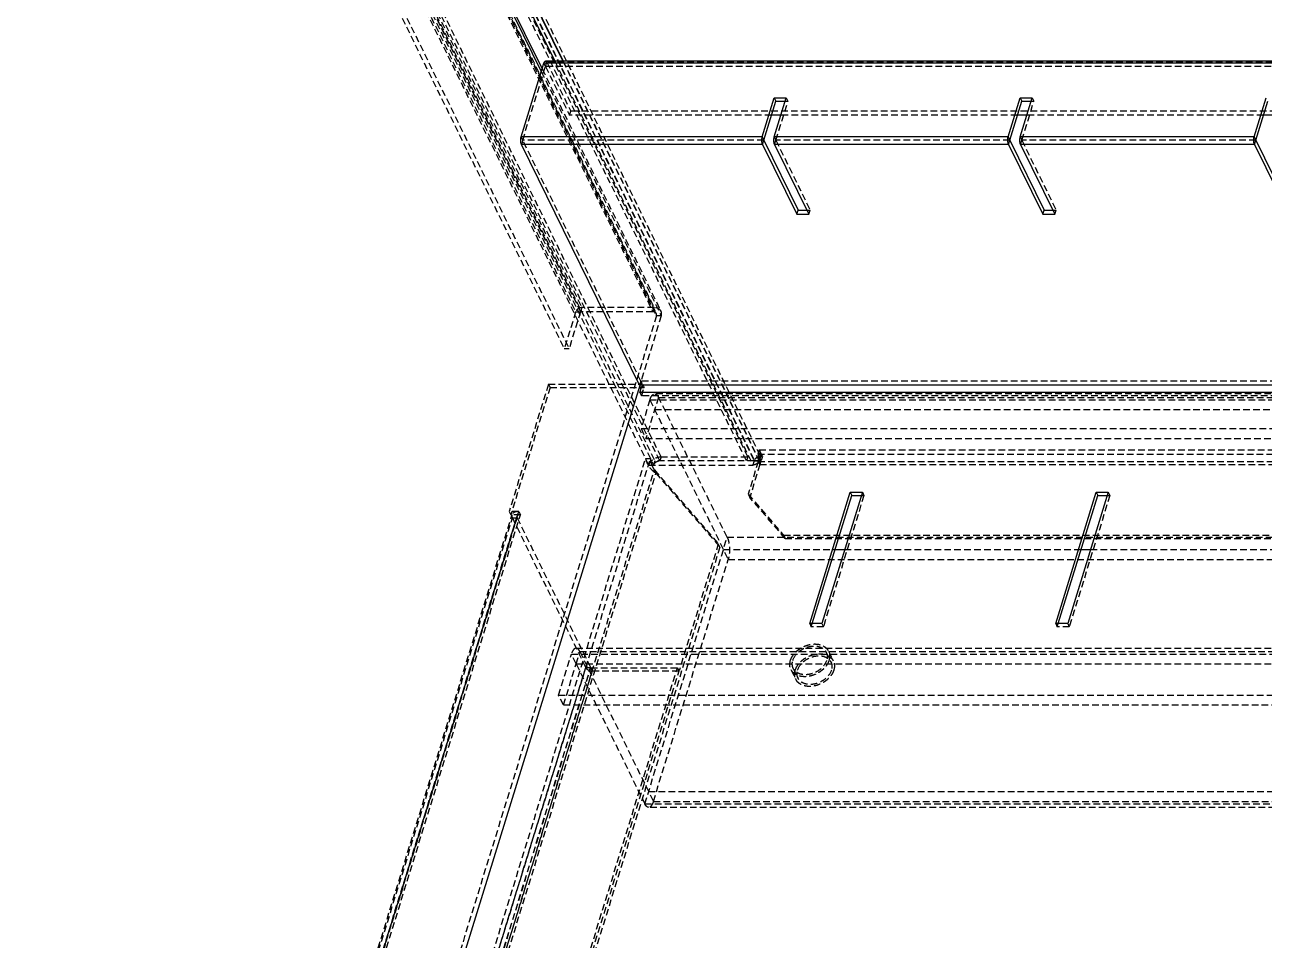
# Model space of a CAD drawing. Header units: millimetres. Extents: x 13106 to 40242, y 18888 to 28426.
# Drawn here: x 22579.2 to 22815.9, y 27021.9 to 27196.7 of the extents above; entities that cross this region are included whole.
import ezdxf

# ---------------------------------------------------------------- set-up
doc = ezdxf.new("R2010")
doc.units = ezdxf.units.MM
doc.linetypes.add('HIDDEN', pattern=[1.905, 1.27, -0.635])
doc.layers.add('02___PRT_ALL_AXES', color=7, linetype='Continuous')
doc.layers.add('DEFAULT_2', color=8, linetype='HIDDEN')

msp = doc.modelspace()

# ---------------------------------------------------------------- linework, layer by layer
at = {"color": 3, "linetype": 'Continuous'}
for p, q in [((22542.471, 27463.604), (22677.813, 27187.806)), ((22543.36, 27462.578), (22677.962, 27188.289)), ((22673.952, 27175.313), (22678.301, 27189.388)), ((22829.777, 27189.388), (22678.301, 27189.388)), ((22829.896, 27189.773), (22678.611, 27189.773)), ((22720.005, 27175.313), (22722.301, 27182.742)), ((22722.301, 27182.742), (22724.603, 27182.742)), ((22722.308, 27175.313), (22724.603, 27182.742)), ((22766.979, 27175.313), (22769.275, 27182.742)), ((22769.275, 27182.742), (22771.577, 27182.742)), ((22769.282, 27175.313), (22771.577, 27182.742)), ((22813.953, 27175.313), (22816.249, 27182.742)), ((22720.005, 27175.313), (22673.952, 27175.313)), ((22766.979, 27175.313), (22722.308, 27175.313)), ((22813.953, 27175.313), (22769.282, 27175.313)), ((22696.584, 27127.897), (22674.016, 27173.886)), ((22720.069, 27173.886), (22674.016, 27173.886)), ((22720.069, 27173.886), (22726.622, 27160.531)), ((22722.372, 27173.886), (22728.925, 27160.531)), ((22767.043, 27173.886), (22722.372, 27173.886)), ((22767.043, 27173.886), (22773.597, 27160.531)), ((22814.017, 27173.886), (22769.346, 27173.886)), ((22769.346, 27173.886), (22775.899, 27160.531)), ((22814.017, 27173.886), (22820.571, 27160.531)), ((22726.622, 27160.531), (22728.925, 27160.531)), ((22773.597, 27160.531), (22775.899, 27160.531)), ((22696.605, 27127.847), (22603.402, 26826.242)), ((22824.243, 27127.897), (22696.584, 27127.897)), ((22824.932, 27126.492), (22696.647, 27126.492)), ((22729.072, 27082.39), (22736.818, 27107.457)), ((22739.121, 27107.457), (22731.374, 27082.39)), ((22736.818, 27107.457), (22739.121, 27107.457)), ((22776.046, 27082.39), (22783.792, 27107.457)), ((22786.095, 27107.457), (22778.349, 27082.39)), ((22783.792, 27107.457), (22786.095, 27107.457)), ((22731.374, 27082.39), (22729.072, 27082.39)), ((22778.349, 27082.39), (22776.046, 27082.39))]:
    msp.add_line(p, q, dxfattribs=at)
at = {"color": 7, "linetype": 'Continuous'}
for p, q in [((22548.869, 27457.752), (22680.374, 27189.773)), ((22550.441, 27457.752), (22681.946, 27189.773)), ((22550.494, 27457.752), (22681.999, 27189.773)), ((22720.31, 27174.692), (22722.606, 27182.121)), ((22722.301, 27182.742), (22722.606, 27182.121)), ((22722.606, 27182.121), (22724.411, 27182.121)), ((22767.284, 27174.692), (22769.58, 27182.121)), ((22769.275, 27182.742), (22769.58, 27182.121)), ((22769.58, 27182.121), (22771.385, 27182.121)), ((22814.258, 27174.692), (22816.554, 27182.121)), ((22723.587, 27179.455), (22721.782, 27179.455)), ((22770.562, 27179.455), (22768.756, 27179.455)), ((22817.536, 27179.455), (22815.73, 27179.455)), ((22720.005, 27175.313), (22720.31, 27174.692)), ((22766.979, 27175.313), (22767.284, 27174.692)), ((22813.953, 27175.313), (22814.258, 27174.692)), ((22720.069, 27173.886), (22720.311, 27174.669)), ((22720.311, 27174.669), (22726.864, 27161.314)), ((22767.043, 27173.886), (22767.285, 27174.669)), ((22767.285, 27174.669), (22773.839, 27161.314)), ((22814.017, 27173.886), (22814.259, 27174.669)), ((22814.259, 27174.669), (22820.813, 27161.314)), ((22726.622, 27160.531), (22726.864, 27161.314)), ((22726.864, 27161.314), (22728.541, 27161.314)), ((22773.597, 27160.531), (22773.839, 27161.314)), ((22773.839, 27161.314), (22775.515, 27161.314)), ((22729.569, 27082.39), (22737.123, 27106.835)), ((22736.818, 27107.457), (22737.123, 27106.835)), ((22737.123, 27106.835), (22738.928, 27106.835)), ((22776.543, 27082.39), (22784.097, 27106.835)), ((22783.792, 27107.457), (22784.097, 27106.835)), ((22784.097, 27106.835), (22785.903, 27106.835)), ((22733.927, 27096.493), (22735.732, 27096.493)), ((22780.901, 27096.493), (22782.706, 27096.493))]:
    msp.add_line(p, q, dxfattribs=at)
at = {"color": 3, "linetype": 'Continuous'}
msp.add_arc((22695.764, 27127.495), 0.913, 23.69656, 26.1111, dxfattribs=at)
for points, knots in [([(22678.301, 27189.388), (22678.318, 27189.443), (22678.357, 27189.543), (22678.44, 27189.69), (22678.545, 27189.773), (22678.611, 27189.773)], [0, 0, 0, 0, 0.3360239, 0.6131333, 1, 1, 1, 1]), ([(22674.016, 27173.886), (22673.969, 27173.981), (22673.902, 27174.207), (22673.859, 27174.57), (22673.87, 27174.95), (22673.916, 27175.199), (22673.952, 27175.313)], [0, 0, 0, 0, 0.2189997, 0.4806613, 0.7526037, 1, 1, 1, 1]), ([(22720.069, 27173.886), (22720.022, 27173.981), (22719.955, 27174.207), (22719.912, 27174.57), (22719.923, 27174.95), (22719.97, 27175.199), (22720.005, 27175.313)], [0, 0, 0, 0, 0.2190059, 0.4806616, 0.7525968, 1, 1, 1, 1]), ([(22722.372, 27173.886), (22722.325, 27173.981), (22722.257, 27174.207), (22722.215, 27174.57), (22722.226, 27174.95), (22722.272, 27175.199), (22722.308, 27175.313)], [0, 0, 0, 0, 0.2190059, 0.4806616, 0.7525968, 1, 1, 1, 1]), ([(22767.043, 27173.886), (22766.996, 27173.981), (22766.929, 27174.207), (22766.886, 27174.57), (22766.898, 27174.95), (22766.944, 27175.199), (22766.979, 27175.313)], [0, 0, 0, 0, 0.2190059, 0.4806616, 0.7525968, 1, 1, 1, 1]), ([(22769.346, 27173.886), (22769.299, 27173.981), (22769.231, 27174.207), (22769.189, 27174.57), (22769.2, 27174.95), (22769.246, 27175.199), (22769.282, 27175.313)], [0, 0, 0, 0, 0.2190059, 0.4806616, 0.7525968, 1, 1, 1, 1]), ([(22814.017, 27173.886), (22813.97, 27173.981), (22813.903, 27174.207), (22813.86, 27174.57), (22813.872, 27174.95), (22813.918, 27175.199), (22813.953, 27175.313)], [0, 0, 0, 0, 0.2190059, 0.4806616, 0.7525968, 1, 1, 1, 1]), ([(22696.6, 27127.862), (22696.642, 27127.767), (22696.702, 27127.547), (22696.75, 27127.086), (22696.717, 27126.719), (22696.647, 27126.492)], [0, 0, 0, 0, 0.2242399, 0.4865708, 1, 1, 1, 1])]:
    msp.add_open_spline(points, degree=3, knots=knots, dxfattribs=at)
at = {"color": 7, "linetype": 'Continuous'}
for points in [[(22720.311, 27174.669), (22720.308, 27174.675), (22720.305, 27174.684), (22720.31, 27174.688)], [(22767.285, 27174.669), (22767.282, 27174.675), (22767.279, 27174.684), (22767.284, 27174.688)], [(22814.259, 27174.669), (22814.256, 27174.675), (22814.254, 27174.684), (22814.259, 27174.688)]]:
    msp.add_open_spline(points, degree=3, dxfattribs=at)
at = {"layer": '02___PRT_ALL_AXES', "color": 8, "linetype": 'HIDDEN'}
for p, q in [((22732.217, 27076.885), (22733.132, 27075.02)), ((22725.933, 27073.801), (22726.848, 27071.936))]:
    msp.add_line(p, q, dxfattribs=at)
for points, knots in [([(22725.851, 27075.343), (22726.046, 27075.975), (22726.713, 27076.849), (22727.883, 27077.616), (22728.911, 27078.001), (22729.956, 27078.13), (22730.926, 27077.989), (22731.73, 27077.578), (22732.098, 27077.127), (22732.217, 27076.885)], [0, 0, 0, 0, 0.2513426, 0.390672, 0.5304119, 0.6640714, 0.7868566, 0.8975457, 1, 1, 1, 1]), ([(22726.766, 27073.478), (22726.962, 27074.11), (22727.628, 27074.984), (22728.798, 27075.751), (22729.826, 27076.136), (22730.871, 27076.265), (22731.841, 27076.124), (22732.645, 27075.713), (22733.013, 27075.262), (22733.132, 27075.02)], [0, 0, 0, 0, 0.2513426, 0.390672, 0.5304119, 0.6640714, 0.7868566, 0.8975457, 1, 1, 1, 1]), ([(22732.217, 27076.885), (22732.328, 27076.657), (22732.459, 27076.132), (22732.379, 27075.602), (22732.299, 27075.343)], [0, 0, 0, 0, 0.4825925, 1, 1, 1, 1]), ([(22725.933, 27073.801), (22725.821, 27074.028), (22725.691, 27074.553), (22725.771, 27075.084), (22725.851, 27075.343)], [0, 0, 0, 0, 0.4825925, 1, 1, 1, 1]), ([(22732.299, 27075.343), (22732.103, 27074.711), (22731.437, 27073.837), (22730.267, 27073.07), (22729.239, 27072.685), (22728.194, 27072.556), (22727.224, 27072.697), (22726.419, 27073.108), (22726.051, 27073.559), (22725.933, 27073.801)], [0, 0, 0, 0, 0.2513426, 0.390672, 0.5304119, 0.6640714, 0.7868566, 0.8975457, 1, 1, 1, 1]), ([(22726.848, 27071.936), (22726.736, 27072.163), (22726.606, 27072.689), (22726.686, 27073.219), (22726.766, 27073.478)], [0, 0, 0, 0, 0.4825925, 1, 1, 1, 1]), ([(22733.214, 27073.478), (22733.018, 27072.846), (22732.352, 27071.972), (22731.182, 27071.205), (22730.154, 27070.82), (22729.109, 27070.691), (22728.139, 27070.832), (22727.334, 27071.243), (22726.967, 27071.694), (22726.848, 27071.936)], [0, 0, 0, 0, 0.2513426, 0.390672, 0.5304119, 0.6640714, 0.7868566, 0.8975457, 1, 1, 1, 1]), ([(22733.132, 27075.02), (22733.244, 27074.793), (22733.374, 27074.268), (22733.294, 27073.737), (22733.214, 27073.478)], [0, 0, 0, 0, 0.4825925, 1, 1, 1, 1])]:
    msp.add_open_spline(points, degree=3, knots=knots, dxfattribs=at)
at = {"layer": 'DEFAULT_2', "color": 8, "linetype": 'HIDDEN'}
for p, q in [((22522.582, 27473.961), (22699.506, 27113.428)), ((22700.427, 27113.428), (22523.503, 27473.961)), ((22700.669, 27114.211), (22523.745, 27474.745)), ((22717.006, 27113.428), (22540.082, 27473.961)), ((22717.248, 27114.211), (22540.708, 27473.961)), ((22541.541, 27473.961), (22718.465, 27113.428)), ((22541.559, 27473.974), (22718.484, 27113.44)), ((22541.58, 27474.04), (22718.504, 27113.506)), ((22542.743, 27474.823), (22719.667, 27114.289)), ((22698.343, 27112.644), (22521.995, 27472.003)), ((22524.5, 27470.917), (22685.562, 27142.707)), ((22538.293, 27470.917), (22699.355, 27142.707)), ((22523.308, 27470.114), (22684.37, 27141.904)), ((22523.541, 27470.729), (22699.264, 27112.644)), ((22524.43, 27469.704), (22685.291, 27141.904)), ((22524.519, 27469.601), (22685.32, 27141.923)), ((22538.616, 27468.982), (22699.113, 27141.923)), ((22538.707, 27469.791), (22699.769, 27141.58)), ((22538.73, 27469.35), (22699.792, 27141.14)), ((22521.135, 27463.083), (22682.198, 27134.873)), ((22522.056, 27463.083), (22683.119, 27134.873)), ((22678.606, 27188.767), (22678.301, 27189.388)), ((22678.615, 27188.769), (22678.857, 27189.552)), ((22678.857, 27189.552), (22683.428, 27180.238)), ((23055.571, 27189.552), (22678.857, 27189.552)), ((22680.374, 27189.773), (22718.223, 27112.644)), ((22681.946, 27189.773), (22719.405, 27113.44)), ((22681.999, 27189.773), (22719.425, 27113.506)), ((22674.257, 27174.692), (22678.606, 27188.767)), ((22677.813, 27187.806), (22700.713, 27141.14)), ((22677.962, 27188.289), (22700.666, 27142.021)), ((23055.329, 27188.769), (22678.606, 27188.767)), ((22678.615, 27188.769), (22683.186, 27179.455)), ((22722.613, 27174.692), (22724.908, 27182.121)), ((22724.411, 27182.121), (22724.908, 27182.121)), ((22724.603, 27182.742), (22724.908, 27182.121)), ((22769.587, 27174.692), (22771.882, 27182.121)), ((22771.385, 27182.121), (22771.882, 27182.121)), ((22771.577, 27182.742), (22771.882, 27182.121)), ((22683.186, 27179.455), (22683.428, 27180.238)), ((23060.142, 27180.238), (22683.428, 27180.238)), ((22721.782, 27179.455), (22683.186, 27179.455)), ((22768.756, 27179.455), (22723.587, 27179.455)), ((22815.73, 27179.455), (22770.562, 27179.455)), ((22674.257, 27174.692), (22673.952, 27175.313)), ((22722.308, 27175.313), (22722.613, 27174.692)), ((22769.282, 27175.313), (22769.587, 27174.692)), ((22674.258, 27174.669), (22674.016, 27173.886)), ((22720.31, 27174.692), (22674.257, 27174.692)), ((22696.826, 27128.68), (22674.258, 27174.669)), ((22720.311, 27174.669), (22674.258, 27174.669)), ((22722.372, 27173.886), (22722.614, 27174.669)), ((22767.284, 27174.692), (22722.613, 27174.692)), ((22722.614, 27174.669), (22729.167, 27161.314)), ((22767.285, 27174.669), (22722.614, 27174.669)), ((22769.346, 27173.886), (22769.588, 27174.669)), ((22814.258, 27174.692), (22769.587, 27174.692)), ((22814.259, 27174.669), (22769.588, 27174.669)), ((22769.588, 27174.669), (22776.141, 27161.314)), ((22728.541, 27161.314), (22729.167, 27161.314)), ((22728.925, 27160.531), (22729.167, 27161.314)), ((22775.515, 27161.314), (22776.141, 27161.314)), ((22775.899, 27160.531), (22776.141, 27161.314)), ((22684.37, 27141.904), (22682.198, 27134.873)), ((22685.291, 27141.904), (22683.119, 27134.873)), ((22684.37, 27141.904), (22685.291, 27141.904)), ((22685.562, 27142.707), (22685.32, 27141.923)), ((22699.113, 27141.923), (22685.32, 27141.923)), ((22699.355, 27142.707), (22685.562, 27142.707)), ((22699.355, 27142.707), (22699.113, 27141.923)), ((22699.792, 27141.14), (22602.481, 26826.242)), ((22700.713, 27141.14), (22696.605, 27127.847)), ((22700.713, 27141.14), (22699.792, 27141.14)), ((22682.198, 27134.873), (22683.119, 27134.873)), ((22679.17, 27128.058), (22671.666, 27103.775)), ((22679.17, 27128.058), (22679.476, 27127.437)), ((22679.17, 27128.058), (22697.131, 27128.058)), ((22696.826, 27128.68), (22696.584, 27127.897)), ((22696.859, 27128.61), (22696.6, 27127.862)), ((22696.647, 27126.492), (22697.131, 27128.058)), ((23073.54, 27128.68), (22696.826, 27128.68)), ((22697.131, 27128.058), (22697.436, 27127.437)), ((22679.476, 27127.437), (22671.971, 27103.154)), ((22679.476, 27127.437), (22697.436, 27127.437)), ((22696.647, 27126.492), (22696.952, 27125.87)), ((22696.952, 27125.87), (22697.436, 27127.437)), ((23073.666, 27125.87), (22696.952, 27125.87)), ((22700.193, 27125.572), (22697.773, 27117.739)), ((23072.497, 27126.222), (22699.467, 27126.222)), ((22713.31, 27098.843), (22700.193, 27125.572)), ((22700.193, 27125.572), (23073.223, 27125.572)), ((22698.552, 27125.087), (22696.858, 27119.603)), ((22698.552, 27125.087), (22713.499, 27094.628)), ((22698.552, 27125.087), (23071.582, 27125.087)), ((22699.467, 27123.222), (23072.497, 27123.222)), ((22696.858, 27119.603), (22697.773, 27117.739)), ((22696.858, 27119.603), (23069.887, 27119.603)), ((22697.773, 27117.739), (23070.803, 27117.739)), ((22596.549, 26786.457), (22697.733, 27113.888)), ((22597.47, 26786.457), (22698.654, 27113.888)), ((22697.733, 27113.888), (22698.654, 27113.888)), ((22700.669, 27114.211), (22700.427, 27113.428)), ((22700.669, 27114.211), (22717.248, 27114.211)), ((22717.248, 27114.211), (22717.006, 27113.428)), ((22718.504, 27113.506), (22718.484, 27113.44)), ((22718.484, 27113.44), (22719.405, 27113.44)), ((22718.504, 27113.506), (22719.794, 27113.506)), ((22719.426, 27115.533), (22719.183, 27114.749)), ((22719.183, 27114.749), (22719.794, 27113.506)), ((22719.183, 27114.749), (23091.292, 27114.749)), ((22719.667, 27114.289), (22719.405, 27113.44)), ((22719.426, 27115.533), (22720.036, 27114.289)), ((22719.426, 27115.533), (23091.534, 27115.533)), ((22719.667, 27114.289), (22720.036, 27114.289)), ((22720.036, 27114.289), (22719.794, 27113.506)), ((22599.18, 26787.402), (22699.396, 27111.699)), ((22599.485, 26786.78), (22699.701, 27111.078)), ((22698.343, 27112.644), (22718.223, 27112.644)), ((22699.506, 27113.428), (22699.264, 27112.644)), ((22699.618, 27111.133), (22699.362, 27111.754)), ((22699.396, 27111.699), (22711.618, 27097.599)), ((22699.701, 27111.078), (22699.396, 27111.699)), ((22718.465, 27113.428), (22699.506, 27113.428)), ((22699.701, 27111.078), (22711.923, 27096.978)), ((22719.246, 27113.344), (22717.31, 27107.078)), ((22719.551, 27112.723), (22717.615, 27106.456)), ((22718.465, 27113.428), (22718.223, 27112.644)), ((22719.551, 27112.723), (22719.246, 27113.344)), ((22719.246, 27113.344), (23091.355, 27113.344)), ((22719.577, 27112.809), (22719.259, 27113.388)), ((22719.551, 27112.723), (23091.66, 27112.723)), ((22717.31, 27107.078), (22724.1, 27099.244)), ((22717.31, 27107.078), (22717.615, 27106.456)), ((22724.405, 27098.623), (22717.615, 27106.456)), ((22739.426, 27106.835), (22731.679, 27081.769)), ((22738.928, 27106.835), (22739.426, 27106.835)), ((22739.121, 27107.457), (22739.426, 27106.835)), ((22786.4, 27106.835), (22778.654, 27081.769)), ((22785.903, 27106.835), (22786.4, 27106.835)), ((22786.095, 27107.457), (22786.4, 27106.835)), ((22595.473, 26854.808), (22672.208, 27103.122)), ((22595.541, 26854.217), (22672.277, 27102.532)), ((22596.428, 26854.513), (22673.163, 27102.827)), ((22596.463, 26854.217), (22673.198, 27102.532)), ((22596.774, 26855.461), (22673.509, 27103.775)), ((22597.079, 26854.839), (22673.814, 27103.154)), ((22671.666, 27103.775), (22671.971, 27103.154)), ((22673.509, 27103.775), (22671.666, 27103.775)), ((22673.814, 27103.154), (22671.971, 27103.154)), ((22672.246, 27102.599), (22673.182, 27102.566)), ((22672.277, 27102.532), (22686.301, 27073.953)), ((22672.277, 27102.532), (22673.198, 27102.532)), ((22673.198, 27102.532), (22687.222, 27073.953)), ((22673.509, 27103.775), (22673.814, 27103.154)), ((22724.1, 27099.244), (23077.787, 27099.244)), ((22724.1, 27099.244), (22724.405, 27098.623)), ((22711.923, 27096.978), (22620.422, 26800.88)), ((22697.576, 27047.926), (22713.31, 27098.843)), ((22711.618, 27097.599), (22704.114, 27073.316)), ((22711.923, 27096.978), (22711.618, 27097.599)), ((22713.31, 27098.843), (23086.34, 27098.843)), ((22724.405, 27098.623), (23078.092, 27098.623)), ((22699.217, 27048.412), (22713.499, 27094.628)), ((22712.584, 27096.493), (22733.927, 27096.493)), ((22713.499, 27094.628), (23086.529, 27094.628)), ((22735.732, 27096.493), (22780.901, 27096.493)), ((22782.706, 27096.493), (22827.875, 27096.493)), ((22729.072, 27082.39), (22729.377, 27081.769)), ((22729.377, 27081.769), (22729.569, 27082.39)), ((22731.679, 27081.769), (22729.377, 27081.769)), ((22731.374, 27082.39), (22731.679, 27081.769)), ((22776.046, 27082.39), (22776.351, 27081.769)), ((22776.351, 27081.769), (22776.543, 27082.39)), ((22778.654, 27081.769), (22776.351, 27081.769)), ((22778.349, 27082.39), (22778.654, 27081.769)), ((22681.123, 27068.687), (22683.544, 27076.52)), ((22684.459, 27074.656), (22683.544, 27076.52)), ((22683.544, 27076.52), (23056.574, 27076.52)), ((22684.459, 27077.656), (23057.489, 27077.656)), ((22684.459, 27074.656), (22685.185, 27077.006)), ((22685.185, 27077.006), (22699.217, 27048.412)), ((22685.185, 27077.006), (23058.215, 27077.006)), ((22732.666, 27077.105), (22733.581, 27075.24)), ((22609.566, 26825.639), (22686.301, 27073.953)), ((22610.487, 26825.639), (22687.222, 27073.953)), ((22610.518, 26825.623), (22687.253, 27073.938)), ((22610.823, 26825.002), (22687.558, 27073.316)), ((22627.074, 26825.623), (22703.809, 27073.938)), ((22627.379, 26825.002), (22704.114, 27073.316)), ((22682.038, 27066.822), (22684.459, 27074.656)), ((22684.459, 27074.656), (22697.576, 27047.926)), ((22684.459, 27074.656), (23057.489, 27074.656)), ((22686.301, 27073.953), (22687.222, 27073.953)), ((22687.253, 27073.938), (22703.809, 27073.938)), ((22687.558, 27073.316), (22687.253, 27073.938)), ((22687.558, 27073.316), (22704.114, 27073.316)), ((22704.114, 27073.316), (22703.809, 27073.938)), ((22725.484, 27073.581), (22726.399, 27071.716)), ((22682.038, 27066.822), (22681.123, 27068.687)), ((22681.123, 27068.687), (23054.153, 27068.687)), ((22682.038, 27066.822), (23055.068, 27066.822)), ((22698.302, 27050.276), (23071.332, 27050.276)), ((22697.576, 27047.926), (23070.606, 27047.926)), ((23071.332, 27047.276), (22698.302, 27047.276)), ((22699.217, 27048.412), (23072.247, 27048.412))]:
    msp.add_line(p, q, dxfattribs=at)
for centre, radius, start, end in [((22695.187, 27127.876), 1.826, 23.69656, 26.1111), ((22717.112, 27113.936), 2.217, 350.00074, 354.66881), ((22713.516, 27120.378), 16.575, 211.35629, 211.577), ((22702.307, 27115.086), 4.781, 235.76744, 236.96517), ((22718.325, 27113.865), 1.17, 315.31845, 321.42512), ((22717.827, 27113.783), 1.485, 342.84149, 344.58143), ((22716.713, 27113.599), 2.971, 342.84149, 344.58143), ((22673.269, 27103.02), 1.106, 202.33392, 206.16829), ((22673.694, 27102.776), 0.553, 202.33392, 206.16829)]:
    msp.add_arc(centre, radius, start, end, dxfattribs=at)
for points, knots in [([(22678.611, 27189.773), (22678.634, 27189.773), (22678.748, 27189.745), (22678.817, 27189.634), (22678.857, 27189.552)], [0, 0, 0, 0, 0.1981464, 1, 1, 1, 1]), ([(22678.606, 27188.767), (22678.607, 27188.768), (22678.608, 27188.77), (22678.609, 27188.773), (22678.61, 27188.773)], [0, 0, 0, 0, 0.5803685, 1, 1, 1, 1]), ([(22678.61, 27188.773), (22678.611, 27188.774), (22678.613, 27188.772), (22678.613, 27188.769), (22678.613, 27188.768)], [0, 0, 0, 0, 0.2761712, 1, 1, 1, 1]), ([(22685.562, 27142.707), (22685.303, 27142.707), (22684.801, 27142.542), (22684.441, 27142.135), (22684.37, 27141.904)], [0, 0, 0, 0, 0.5169818, 1, 1, 1, 1]), ([(22699.769, 27141.58), (22699.716, 27141.687), (22699.514, 27141.877), (22699.251, 27141.923), (22699.113, 27141.923)], [0, 0, 0, 0, 0.463657, 1, 1, 1, 1]), ([(22700.667, 27142.021), (22700.615, 27142.126), (22700.47, 27142.326), (22700.043, 27142.628), (22699.63, 27142.707), (22699.355, 27142.707)], [0, 0, 0, 0, 0.2277278, 0.4668387, 1, 1, 1, 1]), ([(22700.713, 27141.14), (22700.759, 27141.288), (22700.805, 27141.591), (22700.73, 27141.891), (22700.667, 27142.021)], [0, 0, 0, 0, 0.5174137, 1, 1, 1, 1]), ([(22699.792, 27141.14), (22699.815, 27141.214), (22699.838, 27141.365), (22699.801, 27141.516), (22699.769, 27141.58)], [0, 0, 0, 0, 0.5174137, 1, 1, 1, 1]), ([(22696.859, 27128.61), (22696.942, 27128.42), (22697.063, 27127.981), (22697.136, 27127.282), (22697.108, 27126.559), (22697.019, 27126.087), (22696.952, 27125.87)], [0, 0, 0, 0, 0.2238686, 0.485765, 0.7551919, 1, 1, 1, 1]), ([(22698.552, 27125.087), (22698.603, 27125.25), (22698.712, 27125.543), (22698.927, 27125.909), (22699.174, 27126.155), (22699.377, 27126.222), (22699.467, 27126.222)], [0, 0, 0, 0, 0.3326352, 0.6071132, 0.8236103, 1, 1, 1, 1]), ([(22699.467, 27126.222), (22699.534, 27126.222), (22699.677, 27126.189), (22699.87, 27126.053), (22700.048, 27125.841), (22700.146, 27125.668), (22700.193, 27125.572)], [0, 0, 0, 0, 0.1954233, 0.4178589, 0.6842395, 1, 1, 1, 1]), ([(22697.733, 27113.888), (22697.811, 27113.308), (22698.206, 27112.473), (22698.968, 27111.629), (22699.401, 27111.28), (22699.618, 27111.133)], [0, 0, 0, 0, 0.5139376, 0.7698796, 1, 1, 1, 1]), ([(22698.343, 27112.644), (22698.482, 27113.095), (22699.017, 27113.696), (22699.905, 27114.122), (22700.419, 27114.211), (22700.669, 27114.211)], [0, 0, 0, 0, 0.4803696, 0.7451077, 1, 1, 1, 1]), ([(22698.654, 27113.888), (22698.654, 27113.767), (22698.683, 27113.295), (22698.82, 27112.834), (22698.96, 27112.512)], [0, 0, 0, 0, 0.2551651, 1, 1, 1, 1]), ([(22719.667, 27114.289), (22719.415, 27114.289), (22718.924, 27114.129), (22718.574, 27113.732), (22718.504, 27113.506)], [0, 0, 0, 0, 0.5169818, 1, 1, 1, 1]), ([(22719.183, 27114.749), (22719.253, 27114.607), (22719.331, 27114.263), (22719.337, 27113.916), (22719.32, 27113.73)], [0, 0, 0, 0, 0.4587715, 1, 1, 1, 1]), ([(22719.426, 27115.533), (22719.514, 27115.352), (22719.644, 27114.926), (22719.731, 27114.238), (22719.718, 27113.513), (22719.639, 27113.033), (22719.577, 27112.809)], [0, 0, 0, 0, 0.2174344, 0.4769095, 0.7486085, 1, 1, 1, 1]), ([(22698.96, 27112.512), (22698.991, 27112.441), (22699.111, 27112.181), (22699.254, 27111.932), (22699.362, 27111.754)], [0, 0, 0, 0, 0.2695072, 1, 1, 1, 1]), ([(22699.264, 27112.644), (22699.334, 27112.87), (22699.684, 27113.267), (22700.174, 27113.428), (22700.427, 27113.428)], [0, 0, 0, 0, 0.4830182, 1, 1, 1, 1]), ([(22719.157, 27113.042), (22719.096, 27112.981), (22718.831, 27112.763), (22718.48, 27112.644), (22718.223, 27112.644)], [0, 0, 0, 0, 0.251651, 1, 1, 1, 1]), ([(22672.208, 27103.122), (22672.183, 27103.041), (22672.165, 27102.86), (22672.211, 27102.685), (22672.246, 27102.599)], [0, 0, 0, 0, 0.4786333, 1, 1, 1, 1]), ([(22673.509, 27103.775), (22673.352, 27103.775), (22673.057, 27103.75), (22672.661, 27103.626), (22672.359, 27103.419), (22672.239, 27103.222), (22672.208, 27103.122)], [0, 0, 0, 0, 0.3038262, 0.5699273, 0.7977683, 1, 1, 1, 1]), ([(22673.163, 27102.827), (22673.157, 27102.807), (22673.139, 27102.72), (22673.157, 27102.628), (22673.182, 27102.566)], [0, 0, 0, 0, 0.2382584, 1, 1, 1, 1]), ([(22673.814, 27103.154), (22673.735, 27103.154), (22673.588, 27103.141), (22673.39, 27103.079), (22673.239, 27102.975), (22673.179, 27102.877), (22673.163, 27102.827)], [0, 0, 0, 0, 0.3038262, 0.5699273, 0.7977683, 1, 1, 1, 1]), ([(22713.31, 27098.843), (22713.448, 27098.561), (22713.648, 27097.895), (22713.773, 27096.822), (22713.74, 27095.702), (22713.604, 27094.966), (22713.499, 27094.628)], [0, 0, 0, 0, 0.2190181, 0.4806612, 0.7525838, 1, 1, 1, 1]), ([(22725.391, 27075.343), (22725.434, 27075.444), (22725.498, 27075.596), (22725.574, 27075.774), (22725.611, 27075.863), (22725.633, 27075.913), (22725.646, 27075.952), (22725.674, 27075.988), (22725.705, 27076.037), (22725.762, 27076.122), (22725.843, 27076.244), (22725.924, 27076.366), (22725.99, 27076.463), (22726.033, 27076.539), (22726.102, 27076.604), (22726.184, 27076.695), (22726.29, 27076.807), (22726.394, 27076.92), (22726.48, 27077.009), (22726.538, 27077.079), (22726.62, 27077.136), (22726.72, 27077.218), (22726.848, 27077.317), (22726.975, 27077.418), (22727.078, 27077.497), (22727.152, 27077.562), (22727.239, 27077.606), (22727.351, 27077.672), (22727.492, 27077.752), (22727.633, 27077.834), (22727.746, 27077.897), (22727.828, 27077.95), (22727.921, 27077.982), (22728.04, 27078.031), (22728.192, 27078.091), (22728.342, 27078.152), (22728.463, 27078.198), (22728.552, 27078.24), (22728.646, 27078.257), (22728.769, 27078.288), (22728.924, 27078.325), (22729.079, 27078.363), (22729.203, 27078.391), (22729.296, 27078.419), (22729.389, 27078.421), (22729.514, 27078.433), (22729.669, 27078.445), (22729.825, 27078.458), (22729.934, 27078.467), (22729.996, 27078.472), (22730.044, 27078.478), (22730.086, 27078.472), (22730.145, 27078.468), (22730.246, 27078.459), (22730.392, 27078.446), (22730.537, 27078.434), (22730.639, 27078.426), (22730.696, 27078.42), (22730.741, 27078.419), (22730.78, 27078.405), (22730.833, 27078.391), (22730.925, 27078.365), (22731.057, 27078.328), (22731.189, 27078.291), (22731.282, 27078.266), (22731.334, 27078.25), (22731.376, 27078.242), (22731.408, 27078.221), (22731.454, 27078.198), (22731.533, 27078.156), (22731.647, 27078.096), (22731.761, 27078.036), (22731.841, 27077.995), (22731.886, 27077.97), (22731.922, 27077.955), (22731.947, 27077.928), (22731.985, 27077.895), (22732.05, 27077.837), (22732.143, 27077.756), (22732.235, 27077.673), (22732.3, 27077.616), (22732.336, 27077.583), (22732.367, 27077.56), (22732.383, 27077.529), (22732.41, 27077.49), (22732.455, 27077.42), (22732.52, 27077.322), (22732.584, 27077.224), (22732.63, 27077.155), (22732.655, 27077.115), (22732.677, 27077.087), (22732.685, 27077.052), (22732.701, 27077.007), (22732.725, 27076.929), (22732.762, 27076.817), (22732.797, 27076.704), (22732.823, 27076.626), (22732.837, 27076.58), (22732.851, 27076.548), (22732.849, 27076.51), (22732.853, 27076.462), (22732.857, 27076.376), (22732.863, 27076.255), (22732.869, 27076.133), (22732.874, 27076.048), (22732.875, 27075.999), (22732.88, 27075.963), (22732.87, 27075.923), (22732.861, 27075.872), (22732.843, 27075.781), (22732.818, 27075.653), (22732.789, 27075.498), (22732.769, 27075.394), (22732.759, 27075.343)], [0, 0, 0, 0, 0.03125, 0.046875, 0.0546875, 0.0585938, 0.0625, 0.0664062, 0.0703125, 0.078125, 0.09375, 0.109375, 0.1171875, 0.125, 0.1328125, 0.140625, 0.15625, 0.171875, 0.1796875, 0.1875, 0.1953125, 0.203125, 0.21875, 0.234375, 0.2421875, 0.25, 0.2578125, 0.265625, 0.28125, 0.296875, 0.3046875, 0.3125, 0.3203125, 0.328125, 0.34375, 0.359375, 0.3671875, 0.375, 0.3828125, 0.390625, 0.40625, 0.421875, 0.4296875, 0.4375, 0.4453125, 0.453125, 0.46875, 0.484375, 0.4921875, 0.4960938, 0.5, 0.5039062, 0.5078125, 0.515625, 0.53125, 0.546875, 0.5546875, 0.5585938, 0.5625, 0.5664062, 0.5703125, 0.578125, 0.59375, 0.609375, 0.6171875, 0.6210938, 0.625, 0.6289062, 0.6328125, 0.640625, 0.65625, 0.671875, 0.6796875, 0.6835938, 0.6875, 0.6914062, 0.6953125, 0.703125, 0.71875, 0.734375, 0.7421875, 0.7460938, 0.75, 0.7539062, 0.7578125, 0.765625, 0.78125, 0.796875, 0.8046875, 0.8085938, 0.8125, 0.8164062, 0.8203125, 0.828125, 0.84375, 0.859375, 0.8671875, 0.8710938, 0.875, 0.8789062, 0.8828125, 0.890625, 0.90625, 0.921875, 0.9296875, 0.9335938, 0.9375, 0.9414062, 0.9453125, 0.953125, 0.96875, 0.984375, 1, 1, 1, 1]), ([(22684.462, 27077.656), (22684.371, 27077.657), (22684.168, 27077.591), (22683.92, 27077.343), (22683.705, 27076.976), (22683.594, 27076.683), (22683.544, 27076.52)], [0, 0, 0, 0, 0.1762443, 0.3932125, 0.6689215, 1, 1, 1, 1]), ([(22685.185, 27077.006), (22685.138, 27077.101), (22685.02, 27077.306), (22684.794, 27077.565), (22684.564, 27077.655), (22684.462, 27077.656)], [0, 0, 0, 0, 0.3146724, 0.6984164, 1, 1, 1, 1]), ([(22726.306, 27073.478), (22726.349, 27073.579), (22726.413, 27073.732), (22726.489, 27073.909), (22726.526, 27073.998), (22726.548, 27074.048), (22726.562, 27074.087), (22726.589, 27074.123), (22726.62, 27074.172), (22726.678, 27074.257), (22726.758, 27074.379), (22726.839, 27074.502), (22726.905, 27074.598), (22726.948, 27074.674), (22727.017, 27074.739), (22727.099, 27074.83), (22727.205, 27074.942), (22727.309, 27075.055), (22727.395, 27075.144), (22727.453, 27075.214), (22727.535, 27075.272), (22727.635, 27075.353), (22727.764, 27075.453), (22727.89, 27075.554), (22727.993, 27075.633), (22728.067, 27075.697), (22728.154, 27075.741), (22728.266, 27075.807), (22728.407, 27075.887), (22728.548, 27075.969), (22728.661, 27076.032), (22728.743, 27076.085), (22728.836, 27076.117), (22728.956, 27076.167), (22729.107, 27076.226), (22729.257, 27076.287), (22729.378, 27076.334), (22729.467, 27076.375), (22729.561, 27076.392), (22729.685, 27076.424), (22729.839, 27076.46), (22729.994, 27076.498), (22730.118, 27076.526), (22730.211, 27076.554), (22730.304, 27076.556), (22730.429, 27076.568), (22730.585, 27076.58), (22730.74, 27076.593), (22730.849, 27076.603), (22730.911, 27076.607), (22730.959, 27076.614), (22731.002, 27076.607), (22731.06, 27076.603), (22731.161, 27076.594), (22731.307, 27076.582), (22731.452, 27076.569), (22731.554, 27076.561), (22731.611, 27076.555), (22731.656, 27076.554), (22731.695, 27076.54), (22731.748, 27076.526), (22731.84, 27076.5), (22731.972, 27076.463), (22732.104, 27076.426), (22732.197, 27076.401), (22732.249, 27076.385), (22732.291, 27076.377), (22732.323, 27076.356), (22732.369, 27076.333), (22732.448, 27076.291), (22732.562, 27076.232), (22732.676, 27076.171), (22732.756, 27076.13), (22732.801, 27076.105), (22732.837, 27076.09), (22732.863, 27076.063), (22732.9, 27076.031), (22732.965, 27075.973), (22733.058, 27075.891), (22733.15, 27075.808), (22733.215, 27075.751), (22733.251, 27075.718), (22733.282, 27075.695), (22733.299, 27075.664), (22733.325, 27075.625), (22733.37, 27075.556), (22733.435, 27075.457), (22733.499, 27075.359), (22733.545, 27075.29), (22733.57, 27075.25), (22733.593, 27075.222), (22733.6, 27075.187), (22733.616, 27075.143), (22733.64, 27075.064), (22733.677, 27074.952), (22733.713, 27074.839), (22733.738, 27074.761), (22733.752, 27074.716), (22733.766, 27074.683), (22733.765, 27074.645), (22733.768, 27074.597), (22733.772, 27074.511), (22733.778, 27074.39), (22733.784, 27074.268), (22733.789, 27074.183), (22733.79, 27074.134), (22733.796, 27074.098), (22733.785, 27074.058), (22733.776, 27074.007), (22733.758, 27073.917), (22733.734, 27073.788), (22733.704, 27073.633), (22733.684, 27073.53), (22733.674, 27073.478)], [0, 0, 0, 0, 0.03125, 0.046875, 0.0546875, 0.0585938, 0.0625, 0.0664062, 0.0703125, 0.078125, 0.09375, 0.109375, 0.1171875, 0.125, 0.1328125, 0.140625, 0.15625, 0.171875, 0.1796875, 0.1875, 0.1953125, 0.203125, 0.21875, 0.234375, 0.2421875, 0.25, 0.2578125, 0.265625, 0.28125, 0.296875, 0.3046875, 0.3125, 0.3203125, 0.328125, 0.34375, 0.359375, 0.3671875, 0.375, 0.3828125, 0.390625, 0.40625, 0.421875, 0.4296875, 0.4375, 0.4453125, 0.453125, 0.46875, 0.484375, 0.4921875, 0.4960938, 0.5, 0.5039062, 0.5078125, 0.515625, 0.53125, 0.546875, 0.5546875, 0.5585938, 0.5625, 0.5664062, 0.5703125, 0.578125, 0.59375, 0.609375, 0.6171875, 0.6210938, 0.625, 0.6289062, 0.6328125, 0.640625, 0.65625, 0.671875, 0.6796875, 0.6835938, 0.6875, 0.6914062, 0.6953125, 0.703125, 0.71875, 0.734375, 0.7421875, 0.7460938, 0.75, 0.7539062, 0.7578125, 0.765625, 0.78125, 0.796875, 0.8046875, 0.8085938, 0.8125, 0.8164062, 0.8203125, 0.828125, 0.84375, 0.859375, 0.8671875, 0.8710938, 0.875, 0.8789062, 0.8828125, 0.890625, 0.90625, 0.921875, 0.9296875, 0.9335938, 0.9375, 0.9414062, 0.9453125, 0.953125, 0.96875, 0.984375, 1, 1, 1, 1]), ([(22686.301, 27073.953), (22686.346, 27073.861), (22686.497, 27073.683), (22686.907, 27073.416), (22687.297, 27073.316), (22687.558, 27073.316)], [0, 0, 0, 0, 0.2122131, 0.4649751, 1, 1, 1, 1]), ([(22732.759, 27075.343), (22732.716, 27075.241), (22732.652, 27075.089), (22732.576, 27074.912), (22732.539, 27074.823), (22732.516, 27074.772), (22732.503, 27074.734), (22732.476, 27074.698), (22732.444, 27074.649), (22732.387, 27074.564), (22732.306, 27074.442), (22732.226, 27074.319), (22732.16, 27074.222), (22732.116, 27074.147), (22732.048, 27074.082), (22731.966, 27073.991), (22731.859, 27073.879), (22731.755, 27073.766), (22731.67, 27073.677), (22731.612, 27073.607), (22731.53, 27073.549), (22731.43, 27073.468), (22731.301, 27073.368), (22731.174, 27073.267), (22731.071, 27073.188), (22730.998, 27073.124), (22730.91, 27073.08), (22730.799, 27073.014), (22730.657, 27072.934), (22730.517, 27072.852), (22730.404, 27072.789), (22730.321, 27072.736), (22730.229, 27072.704), (22730.109, 27072.654), (22729.958, 27072.595), (22729.808, 27072.534), (22729.687, 27072.487), (22729.597, 27072.446), (22729.504, 27072.429), (22729.38, 27072.397), (22729.225, 27072.361), (22729.071, 27072.323), (22728.947, 27072.295), (22728.854, 27072.267), (22728.76, 27072.265), (22728.636, 27072.253), (22728.48, 27072.241), (22728.325, 27072.228), (22728.215, 27072.218), (22728.153, 27072.214), (22728.106, 27072.207), (22728.063, 27072.214), (22728.005, 27072.218), (22727.903, 27072.227), (22727.758, 27072.239), (22727.613, 27072.252), (22727.511, 27072.26), (22727.453, 27072.266), (22727.408, 27072.267), (22727.37, 27072.281), (22727.317, 27072.295), (22727.225, 27072.321), (22727.092, 27072.357), (22726.961, 27072.395), (22726.868, 27072.42), (22726.816, 27072.435), (22726.774, 27072.444), (22726.742, 27072.464), (22726.696, 27072.488), (22726.617, 27072.53), (22726.502, 27072.589), (22726.389, 27072.65), (22726.309, 27072.691), (22726.264, 27072.716), (22726.228, 27072.731), (22726.202, 27072.758), (22726.164, 27072.79), (22726.1, 27072.848), (22726.007, 27072.93), (22725.915, 27073.012), (22725.849, 27073.07), (22725.813, 27073.103), (22725.783, 27073.126), (22725.766, 27073.157), (22725.739, 27073.196), (22725.695, 27073.265), (22725.63, 27073.363), (22725.565, 27073.462), (22725.52, 27073.531), (22725.495, 27073.571), (22725.472, 27073.599), (22725.464, 27073.634), (22725.449, 27073.678), (22725.424, 27073.757), (22725.388, 27073.869), (22725.352, 27073.982), (22725.326, 27074.06), (22725.313, 27074.105), (22725.299, 27074.138), (22725.3, 27074.176), (22725.297, 27074.224), (22725.293, 27074.309), (22725.286, 27074.431), (22725.281, 27074.553), (22725.276, 27074.638), (22725.274, 27074.687), (22725.269, 27074.723), (22725.28, 27074.762), (22725.289, 27074.814), (22725.307, 27074.904), (22725.331, 27075.033), (22725.361, 27075.188), (22725.381, 27075.291), (22725.391, 27075.343)], [0, 0, 0, 0, 0.03125, 0.046875, 0.0546875, 0.0585938, 0.0625, 0.0664062, 0.0703125, 0.078125, 0.09375, 0.109375, 0.1171875, 0.125, 0.1328125, 0.140625, 0.15625, 0.171875, 0.1796875, 0.1875, 0.1953125, 0.203125, 0.21875, 0.234375, 0.2421875, 0.25, 0.2578125, 0.265625, 0.28125, 0.296875, 0.3046875, 0.3125, 0.3203125, 0.328125, 0.34375, 0.359375, 0.3671875, 0.375, 0.3828125, 0.390625, 0.40625, 0.421875, 0.4296875, 0.4375, 0.4453125, 0.453125, 0.46875, 0.484375, 0.4921875, 0.4960938, 0.5, 0.5039062, 0.5078125, 0.515625, 0.53125, 0.546875, 0.5546875, 0.5585938, 0.5625, 0.5664062, 0.5703125, 0.578125, 0.59375, 0.609375, 0.6171875, 0.6210938, 0.625, 0.6289062, 0.6328125, 0.640625, 0.65625, 0.671875, 0.6796875, 0.6835938, 0.6875, 0.6914062, 0.6953125, 0.703125, 0.71875, 0.734375, 0.7421875, 0.7460938, 0.75, 0.7539062, 0.7578125, 0.765625, 0.78125, 0.796875, 0.8046875, 0.8085938, 0.8125, 0.8164062, 0.8203125, 0.828125, 0.84375, 0.859375, 0.8671875, 0.8710938, 0.875, 0.8789062, 0.8828125, 0.890625, 0.90625, 0.921875, 0.9296875, 0.9335938, 0.9375, 0.9414062, 0.9453125, 0.953125, 0.96875, 0.984375, 1, 1, 1, 1]), ([(22733.674, 27073.478), (22733.631, 27073.377), (22733.567, 27073.224), (22733.491, 27073.047), (22733.454, 27072.958), (22733.431, 27072.908), (22733.418, 27072.869), (22733.391, 27072.833), (22733.36, 27072.784), (22733.302, 27072.699), (22733.221, 27072.577), (22733.141, 27072.455), (22733.075, 27072.358), (22733.031, 27072.282), (22732.963, 27072.217), (22732.881, 27072.126), (22732.775, 27072.014), (22732.671, 27071.901), (22732.585, 27071.812), (22732.527, 27071.742), (22732.445, 27071.684), (22732.345, 27071.603), (22732.216, 27071.504), (22732.089, 27071.402), (22731.986, 27071.324), (22731.913, 27071.259), (22731.825, 27071.215), (22731.714, 27071.149), (22731.572, 27071.069), (22731.432, 27070.987), (22731.319, 27070.924), (22731.237, 27070.871), (22731.144, 27070.839), (22731.024, 27070.789), (22730.873, 27070.73), (22730.723, 27070.669), (22730.602, 27070.622), (22730.513, 27070.581), (22730.419, 27070.564), (22730.295, 27070.533), (22730.14, 27070.496), (22729.986, 27070.458), (22729.862, 27070.43), (22729.769, 27070.402), (22729.676, 27070.4), (22729.551, 27070.388), (22729.395, 27070.376), (22729.24, 27070.363), (22729.131, 27070.353), (22729.069, 27070.349), (22729.021, 27070.343), (22728.978, 27070.349), (22728.92, 27070.353), (22728.818, 27070.362), (22728.673, 27070.374), (22728.528, 27070.387), (22728.426, 27070.395), (22728.368, 27070.401), (22728.323, 27070.402), (22728.285, 27070.416), (22728.232, 27070.43), (22728.14, 27070.456), (22728.008, 27070.493), (22727.876, 27070.53), (22727.783, 27070.555), (22727.731, 27070.571), (22727.689, 27070.579), (22727.657, 27070.6), (22727.611, 27070.623), (22727.532, 27070.665), (22727.418, 27070.725), (22727.304, 27070.785), (22727.224, 27070.826), (22727.179, 27070.851), (22727.143, 27070.866), (22727.117, 27070.893), (22727.08, 27070.925), (22727.015, 27070.983), (22726.922, 27071.065), (22726.83, 27071.148), (22726.765, 27071.205), (22726.729, 27071.238), (22726.698, 27071.261), (22726.681, 27071.292), (22726.654, 27071.331), (22726.61, 27071.4), (22726.545, 27071.499), (22726.481, 27071.597), (22726.435, 27071.666), (22726.41, 27071.706), (22726.387, 27071.734), (22726.38, 27071.769), (22726.364, 27071.813), (22726.339, 27071.892), (22726.303, 27072.004), (22726.267, 27072.117), (22726.241, 27072.195), (22726.228, 27072.24), (22726.214, 27072.273), (22726.215, 27072.311), (22726.212, 27072.359), (22726.208, 27072.445), (22726.202, 27072.566), (22726.196, 27072.688), (22726.191, 27072.773), (22726.19, 27072.822), (22726.184, 27072.858), (22726.195, 27072.898), (22726.204, 27072.949), (22726.222, 27073.039), (22726.246, 27073.168), (22726.276, 27073.323), (22726.296, 27073.426), (22726.306, 27073.478)], [0, 0, 0, 0, 0.03125, 0.046875, 0.0546875, 0.0585938, 0.0625, 0.0664062, 0.0703125, 0.078125, 0.09375, 0.109375, 0.1171875, 0.125, 0.1328125, 0.140625, 0.15625, 0.171875, 0.1796875, 0.1875, 0.1953125, 0.203125, 0.21875, 0.234375, 0.2421875, 0.25, 0.2578125, 0.265625, 0.28125, 0.296875, 0.3046875, 0.3125, 0.3203125, 0.328125, 0.34375, 0.359375, 0.3671875, 0.375, 0.3828125, 0.390625, 0.40625, 0.421875, 0.4296875, 0.4375, 0.4453125, 0.453125, 0.46875, 0.484375, 0.4921875, 0.4960938, 0.5, 0.5039062, 0.5078125, 0.515625, 0.53125, 0.546875, 0.5546875, 0.5585938, 0.5625, 0.5664062, 0.5703125, 0.578125, 0.59375, 0.609375, 0.6171875, 0.6210938, 0.625, 0.6289062, 0.6328125, 0.640625, 0.65625, 0.671875, 0.6796875, 0.6835938, 0.6875, 0.6914062, 0.6953125, 0.703125, 0.71875, 0.734375, 0.7421875, 0.7460938, 0.75, 0.7539062, 0.7578125, 0.765625, 0.78125, 0.796875, 0.8046875, 0.8085938, 0.8125, 0.8164062, 0.8203125, 0.828125, 0.84375, 0.859375, 0.8671875, 0.8710938, 0.875, 0.8789062, 0.8828125, 0.890625, 0.90625, 0.921875, 0.9296875, 0.9335938, 0.9375, 0.9414062, 0.9453125, 0.953125, 0.96875, 0.984375, 1, 1, 1, 1]), ([(22698.302, 27047.276), (22698.236, 27047.276), (22698.093, 27047.31), (22697.899, 27047.446), (22697.722, 27047.657), (22697.623, 27047.83), (22697.576, 27047.926)], [0, 0, 0, 0, 0.1954233, 0.4178589, 0.6842395, 1, 1, 1, 1]), ([(22699.217, 27048.412), (22699.167, 27048.249), (22699.058, 27047.956), (22698.842, 27047.589), (22698.595, 27047.343), (22698.393, 27047.276), (22698.302, 27047.276)], [0, 0, 0, 0, 0.3326352, 0.6071132, 0.8236103, 1, 1, 1, 1])]:
    msp.add_open_spline(points, degree=3, knots=knots, dxfattribs=at)
for points in [[(22674.258, 27174.669), (22674.255, 27174.674), (22674.252, 27174.683), (22674.257, 27174.686)], [(22722.614, 27174.669), (22722.611, 27174.675), (22722.608, 27174.684), (22722.613, 27174.688)], [(22769.588, 27174.669), (22769.585, 27174.675), (22769.582, 27174.684), (22769.587, 27174.688)], [(22685.32, 27141.923), (22685.309, 27141.923), (22685.295, 27141.915), (22685.291, 27141.904)], [(22718.484, 27113.44), (22718.482, 27113.435), (22718.474, 27113.427), (22718.469, 27113.431)], [(22719.296, 27113.551), (22719.286, 27113.496), (22719.274, 27113.442), (22719.259, 27113.388)], [(22719.405, 27113.44), (22719.388, 27113.386), (22719.366, 27113.334), (22719.339, 27113.285)], [(22719.339, 27113.285), (22719.31, 27113.232), (22719.277, 27113.182), (22719.239, 27113.136)], [(22687.222, 27073.953), (22687.227, 27073.943), (22687.241, 27073.938), (22687.253, 27073.938)]]:
    msp.add_open_spline(points, degree=3, dxfattribs=at)

doc.saveas('drawing.dxf')
